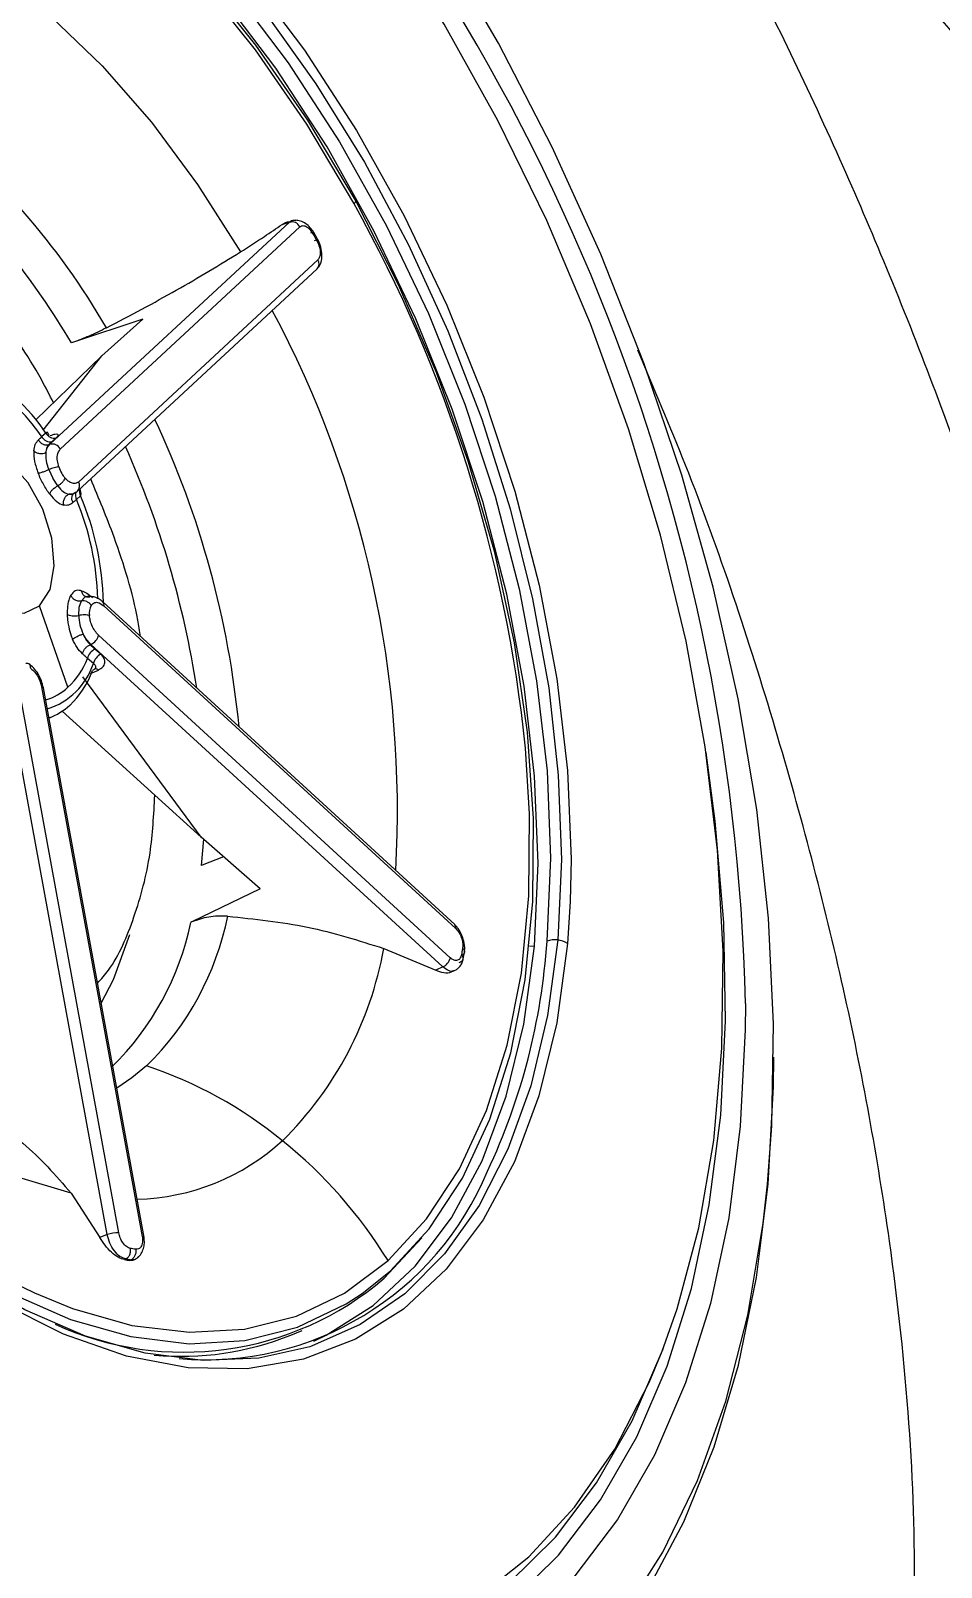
# Model space of a CAD drawing. Extents: x 0 to 84, y -21 to 126.
# Drawn here: x 17.156 to 18.4, y 48.371 to 50.47 of the extents above; entities that cross this region are included whole.
import ezdxf

# ---------------------------------------------------------------- set-up
doc = ezdxf.new("R2010")
doc.units = 0
doc.header["$MEASUREMENT"] = 0
doc.layers.add('1', color=4, linetype='Continuous')

# ---------------------------------------------------------------- blocks, each defined once
blk = doc.blocks.new('PRODIGY')
at = {"layer": '1', "color": 3, "linetype": 'Continuous', "lineweight": 25}
for p, q in [((17.1817, 49.9053), (17.5091, 50.2089)), ((17.4992, 50.2056), (17.5091, 50.2089)), ((17.5104, 50.2091), (17.5075, 50.2081)), ((17.5176, 50.2115), (17.5167, 50.2112)), ((17.196, 49.8988), (17.5234, 50.2024)), ((17.5481, 50.1846), (17.5425, 50.1948)), ((17.2197, 49.8413), (17.547, 50.145)), ((17.5482, 50.1574), (17.2208, 49.8538)), ((17.309, 50.0764), (17.2129, 50.0443)), ((17.253, 50.0261), (17.309, 50.0764)), ((17.2129, 50.0443), (17.2113, 50.0438)), ((17.1627, 49.9386), (17.253, 50.0261)), ((17.1727, 49.9247), (17.253, 50.0261)), ((17.1764, 49.9207), (17.1709, 49.9158)), ((17.185, 49.9091), (17.1905, 49.914)), ((17.1805, 49.9049), (17.1817, 49.9053)), ((17.1802, 49.8708), (17.1857, 49.8589)), ((17.1925, 49.8484), (17.1857, 49.8589)), ((17.2076, 49.837), (17.2123, 49.837)), ((17.2123, 49.837), (17.2165, 49.8394)), ((17.2182, 49.8299), (17.2237, 49.8349)), ((17.2066, 49.5734), (17.1677, 49.6846)), ((17.2213, 49.6713), (17.222, 49.6829)), ((17.222, 49.6829), (17.2249, 49.6916)), ((17.2298, 49.6964), (17.2249, 49.6916)), ((17.2364, 49.697), (17.2298, 49.6964)), ((17.7351, 49.2492), (17.2544, 49.6899)), ((17.2556, 49.6847), (17.7364, 49.244)), ((17.7291, 49.2038), (17.2484, 49.6445)), ((17.2368, 49.6315), (17.238, 49.632)), ((17.7187, 49.1914), (17.238, 49.632)), ((17.2514, 49.6185), (17.2435, 49.6254)), ((17.2413, 49.6059), (17.2333, 49.6128)), ((17.2374, 49.5921), (17.2482, 49.597)), ((17.2442, 49.6004), (17.2442, 49.6004)), ((17.2602, 48.8258), (17.1226, 49.5766)), ((17.276, 48.828), (17.1384, 49.5788)), ((17.3884, 49.3688), (17.2271, 49.5875)), ((17.1704, 49.5741), (17.308, 48.8233)), ((17.3106, 48.822), (17.173, 49.5728)), ((17.1806, 49.5314), (17.1838, 49.5327)), ((17.3884, 49.3688), (17.1986, 49.5406)), ((17.4694, 49.2982), (17.3884, 49.3688)), ((17.3918, 49.3658), (17.3884, 49.33)), ((17.3899, 49.3306), (17.3884, 49.33)), ((17.4193, 49.3419), (17.3899, 49.3306)), ((17.4694, 49.2982), (17.3759, 49.2528)), ((17.893, 49.2808), (17.8892, 49.2233)), ((17.376, 49.2528), (17.3744, 49.2521)), ((17.8372, 49.2201), (17.844, 49.2196)), ((17.6382, 49.2166), (17.7091, 49.1869)), ((17.7411, 49.1973), (17.743, 49.1982)), ((17.7467, 49.2024), (17.7484, 49.2116)), ((17.7187, 49.1914), (17.7091, 49.1869)), ((17.2108, 48.8824), (17.2502, 48.822)), ((17.2602, 48.8258), (17.2502, 48.822)), ((17.6388, 48.7662), (17.6903, 48.8214)), ((17.2837, 48.7916), (17.2856, 48.7925)), ((17.2837, 48.7916), (17.2873, 48.791)), ((17.2873, 48.791), (17.291, 48.7905)), ((17.2929, 48.7914), (17.291, 48.7905)), ((17.511, 48.6885), (17.5268, 48.695))]:
    blk.add_line(p, q, dxfattribs=at)
at = {"layer": '1', "color": 3, "linetype": 'Continuous', "lineweight": 25, "flags": 128}
for points in [[(18.0186, 48.6667), (18.039, 48.7246), (18.0686, 48.8352), (18.089, 48.9542), (18.1002, 49.0805), (18.102, 49.2131), (18.0943, 49.3508), (18.0774, 49.4922), (18.0513, 49.6362), (18.0162, 49.7813), (17.9726, 49.9263), (17.9207, 50.0699), (17.861, 50.2108), (17.7942, 50.3477), (17.7207, 50.4793), (17.6413, 50.6046), (17.5567, 50.7222), (17.4676, 50.8312), (17.3749, 50.9306), (17.2793, 51.0195), (17.1818, 51.097)], [(18.1626, 48.8946), (18.1684, 48.9744), (18.1709, 49.1137), (18.164, 49.2581), (18.1478, 49.4064), (18.1225, 49.5575), (18.0882, 49.7101), (18.0453, 49.8631), (17.9941, 50.015), (17.935, 50.1649), (17.8684, 50.3113), (17.7949, 50.4533), (17.7152, 50.5895), (17.6297, 50.719), (17.5393, 50.8406), (17.4447, 50.9535), (17.3466, 51.0566), (17.2998, 51.1012)], [(16.6424, 50.8872), (16.6798, 50.9018), (16.7515, 50.9182), (16.8275, 50.9215), (16.9068, 50.9114), (16.9884, 50.8881), (17.0715, 50.8519), (17.155, 50.8033), (17.238, 50.7427), (17.3195, 50.671), (17.3985, 50.5888), (17.4741, 50.4973), (17.5454, 50.3975), (17.6117, 50.2905), (17.672, 50.1776), (17.7258, 50.0602), (17.7723, 49.9395), (17.8111, 49.8171), (17.8416, 49.6943), (17.8635, 49.5727), (17.8766, 49.4535), (17.8808, 49.3383), (17.8758, 49.2283)], [(17.5995, 50.2386), (17.5343, 50.3482), (17.4635, 50.4507), (17.3881, 50.5447), (17.309, 50.6292), (17.2271, 50.7029), (17.1436, 50.7651), (17.0594, 50.8149), (16.9756, 50.8517), (16.8933, 50.875), (16.8136, 50.8846), (16.7373, 50.8803), (16.6891, 50.8697)], [(17.5972, 50.2345), (17.5328, 50.3428), (17.463, 50.4439), (17.3885, 50.5368), (17.3103, 50.6202), (17.2295, 50.693), (17.147, 50.7544), (17.0639, 50.8036), (16.9812, 50.8399), (16.8999, 50.8629), (16.8212, 50.8724), (16.7458, 50.8681), (16.675, 50.8502), (16.6094, 50.8188), (16.5499, 50.7745)], [(17.2019, 50.788), (17.2882, 50.7183), (17.3723, 50.637), (17.4531, 50.545), (17.5296, 50.4435), (17.601, 50.3338), (17.6662, 50.2172), (17.7244, 50.0953), (17.775, 49.9695), (17.8173, 49.8414), (17.8507, 49.7127), (17.8748, 49.5849), (17.8894, 49.4597), (17.8942, 49.3387), (17.893, 49.2808)], [(17.844, 49.2196), (17.849, 49.333), (17.8442, 49.452), (17.8299, 49.5751), (17.8062, 49.7007), (17.7733, 49.8273), (17.7318, 49.9532), (17.682, 50.0769), (17.6247, 50.1968), (17.5606, 50.3114), (17.4905, 50.4193), (17.4152, 50.5191), (17.3357, 50.6095), (17.2531, 50.6895), (17.1682, 50.758)], [(17.1854, 50.765), (17.2702, 50.6966), (17.3529, 50.6166), (17.4324, 50.5261), (17.5076, 50.4264), (17.5778, 50.3185), (17.6419, 50.2039), (17.6992, 50.084), (17.7489, 49.9603), (17.7904, 49.8343), (17.8233, 49.7078), (17.847, 49.5822), (17.8614, 49.4591), (17.8661, 49.3401), (17.8612, 49.2266)], [(16.9394, 50.6346), (16.9666, 50.6251), (17.039, 50.5916), (17.1117, 50.5461), (17.1835, 50.4893), (17.2535, 50.4221), (17.3205, 50.3454), (17.3837, 50.2603), (17.4422, 50.168)], [(17.5369, 48.6726), (17.4674, 48.6569), (17.3915, 48.6537), (17.3122, 48.6638), (17.2305, 48.687), (17.1475, 48.7232), (17.064, 48.7718), (16.981, 48.8324), (16.8995, 48.9042), (16.8205, 48.9863), (16.7449, 49.0778), (16.6735, 49.1776), (16.6073, 49.2846), (16.5469, 49.3975), (16.4932, 49.5149), (16.4467, 49.6356), (16.4079, 49.758), (16.3774, 49.8808), (16.3554, 50.0025), (16.3423, 50.1216), (16.3382, 50.2369), (16.3431, 50.3468)], [(17.6084, 48.7453), (17.6468, 48.776), (17.7001, 48.8336), (17.7457, 48.9031), (17.7831, 48.9836), (17.8118, 49.0742), (17.8315, 49.1736), (17.8419, 49.2807), (17.8428, 49.3941), (17.8344, 49.5123), (17.8166, 49.6339), (17.7897, 49.7573), (17.754, 49.8811), (17.7101, 50.0036), (17.6584, 50.1232), (17.5995, 50.2386)], [(17.0536, 49.8915), (17.0392, 49.8692), (17.0334, 49.837), (17.037, 49.7989), (17.0494, 49.7596), (17.0692, 49.7236), (17.094, 49.6955), (17.1208, 49.6785), (17.1465, 49.6747), (17.1677, 49.6846)], [(17.1677, 49.6846), (17.1822, 49.7069), (17.1879, 49.7391), (17.1844, 49.7772), (17.172, 49.8165), (17.1522, 49.8525), (17.1273, 49.8806), (17.1005, 49.8976), (17.0749, 49.9014), (17.0536, 49.8915)], [(17.2177, 49.84), (17.2193, 49.841), (17.2197, 49.8413)], [(16.922, 48.3994), (17.02, 48.334), (17.1182, 48.2809), (17.2157, 48.2403), (17.3118, 48.2127), (17.4055, 48.1983), (17.4962, 48.1973), (17.583, 48.2095), (17.6651, 48.235), (17.742, 48.2735), (17.8128, 48.3247), (17.8771, 48.3881), (17.9343, 48.4633), (17.9839, 48.5494), (18.0254, 48.646), (18.0586, 48.752), (18.083, 48.8666), (18.0986, 48.9888), (18.1052, 49.1177), (18.1027, 49.252), (18.0912, 49.3906), (18.0786, 49.4843)], [(17.644, 48.7903), (17.6965, 48.8472), (17.7416, 48.9158), (17.7785, 48.9953), (17.8068, 49.0847), (17.8263, 49.1829), (17.8365, 49.2887), (17.8375, 49.4006), (17.8319, 49.4902)], [(17.2108, 48.8824), (17.1396, 48.9036), (17.0671, 48.9371), (16.9944, 48.9826), (16.9226, 49.0394), (16.8526, 49.1066), (16.7856, 49.1833), (16.7224, 49.2684), (16.6683, 49.3533)], [(16.5862, 49.3228), (16.6514, 49.2132), (16.7222, 49.1107), (16.7976, 49.0167), (16.8767, 48.9323), (16.9586, 48.8585), (17.0421, 48.7963), (17.1263, 48.7465), (17.2101, 48.7097), (17.2924, 48.6864), (17.3721, 48.6768), (17.4484, 48.6812), (17.5202, 48.6993), (17.5866, 48.7311), (17.6084, 48.7453)], [(16.5966, 49.3303), (16.661, 49.222), (16.7309, 49.1209), (16.8054, 49.028), (16.8835, 48.9446), (16.9644, 48.8718), (17.0469, 48.8104), (17.13, 48.7612), (17.1609, 48.7461)], [(17.8892, 49.2233), (17.8745, 49.115), (17.8502, 49.0153), (17.8166, 48.9252), (17.7742, 48.846), (17.7235, 48.7787), (17.6651, 48.7241), (17.5997, 48.6829), (17.5283, 48.6556), (17.4516, 48.6425), (17.3707, 48.6439), (17.2866, 48.6597), (17.2003, 48.6897), (17.1129, 48.7335), (17.0255, 48.7906)], [(17.252, 49.1418), (17.2688, 49.1743), (17.2913, 49.2355)], [(17.8758, 49.2283), (17.8619, 49.1249), (17.8392, 49.0292), (17.8079, 48.9424), (17.7684, 48.8656), (17.7212, 48.7995), (17.6668, 48.7451), (17.6059, 48.7028), (17.5392, 48.6733), (17.5369, 48.6726)], [(17.5424, 48.6802), (17.5594, 48.6882), (17.6236, 48.7288), (17.681, 48.7825), (17.7309, 48.8486), (17.7726, 48.9265), (17.8056, 49.015), (17.8295, 49.1131), (17.844, 49.2196)], [(18.1324, 49.1416), (18.1321, 49.1053), (18.1254, 48.9737), (18.1095, 48.8488), (18.0845, 48.7317), (18.0506, 48.6233), (18.0082, 48.5247), (17.9575, 48.4367), (17.8991, 48.3599), (17.8334, 48.2951), (17.761, 48.2428), (17.6825, 48.2035), (17.5985, 48.1774), (17.5099, 48.1649), (17.4173, 48.166), (17.3215, 48.1807), (17.2233, 48.2089), (17.1237, 48.2503), (17.0234, 48.3046), (16.9233, 48.3714)], [(17.3139, 49.0562), (17.294, 49.0399), (17.2732, 49.026)], [(17.8839, 48.1954), (17.9417, 48.2596), (17.9988, 48.3412), (18.0483, 48.4336), (18.0898, 48.5359), (18.123, 48.6474), (18.1476, 48.7672), (18.1636, 48.8945), (18.1707, 49.0282), (18.1711, 49.0681)], [(16.8811, 48.2645), (16.9849, 48.1951), (17.0889, 48.1382), (17.1922, 48.0943), (17.2941, 48.0637), (17.3938, 48.0467), (17.4903, 48.0433), (17.583, 48.0537), (17.6712, 48.0777), (17.754, 48.1152), (17.8308, 48.1658), (17.9011, 48.2291), (17.9641, 48.3046), (18.0196, 48.3918), (18.0669, 48.4899), (18.1057, 48.5981), (18.1357, 48.7156), (18.1567, 48.8413), (18.1626, 48.8946)], [(17.1609, 48.7461), (17.2127, 48.7249), (17.2939, 48.7018), (17.3727, 48.6924), (17.448, 48.6967), (17.5189, 48.7146), (17.5845, 48.7459), (17.644, 48.7903)], [(16.9473, 48.4411), (17.0459, 48.3756), (17.1446, 48.3227), (17.2426, 48.2829), (17.339, 48.2566), (17.4329, 48.2439), (17.5234, 48.2451), (17.6098, 48.26), (17.6913, 48.2887), (17.7671, 48.3307), (17.8365, 48.3858), (17.899, 48.4534), (17.9539, 48.5329), (18.0007, 48.6236), (18.0186, 48.6667)], [(16.9859, 48.3863), (17.0286, 48.3593), (17.1253, 48.307), (17.2213, 48.2671), (17.3159, 48.2399), (17.4082, 48.2257), (17.4975, 48.2247), (17.5829, 48.2367), (17.6638, 48.2618), (17.7395, 48.2997), (17.8093, 48.3501), (17.8726, 48.4126), (17.9289, 48.4866), (17.9777, 48.5714), (18.0186, 48.6665), (18.0198, 48.6699)]]:
    blk.add_lwpolyline(points, dxfattribs=at)
at = {"layer": '1', "color": 3, "linetype": 'Continuous', "lineweight": 25}
for centre, radius, start, end in [((15.3904, 49.0794), 2.7427, 1.3007, 44.0678), ((16.3956, 49.5659), 0.9971, 29.9941, 52.4667), ((16.3204, 49.5177), 1.0347, 30.561, 47.3879), ((17.5967, 50.2375), 0.00305, 280.5558, 20.8743), ((15.9011, 49.2906), 1.9411, 5.9019, 29.0949), ((17.5122, 50.1968), 0.0125, 26.3321, 104.3703), ((17.5398, 50.1519), 0.01, 316.1208, 33.6165), ((16.2062, 49.405), 1.4506, 356.7659, 28.0981), ((16.9558, 49.7724), 0.2658, 33.9169, 61.2628), ((16.9617, 49.7724), 0.2535, 34.4204, 60.5552), ((16.1699, 49.3972), 1.2763, 5.4963, 25.1357), ((17.1821, 49.9213), 0.0125, 206.025, 283.4722), ((17.1876, 49.9262), 0.0125, 206.0283, 283.4762), ((17.1848, 49.8932), 0.0125, 26.3388, 104.3558), ((16.122, 49.3791), 1.2753, 8.7126, 24.2096), ((17.2121, 49.8483), 0.0103, 317.3727, 32.3655), ((17.2275, 49.8357), 0.0109, 157.3136, 211.6456), ((16.8703, 49.6849), 0.377, 1.4481, 22.6319), ((17.2335, 49.8407), 0.0114, 163.0314, 210.7047), ((16.8585, 49.68), 0.3967, 1.3373, 22.9917), ((17.2579, 49.6745), 0.0223, 151.2428, 188.2122), ((17.2504, 49.6862), 0.00542, 344.1852, 43.7724), ((17.2303, 49.649), 0.0186, 294.4459, 346.0618), ((17.2518, 49.6083), 0.0191, 115.9822, 166.3308), ((17.2598, 49.6014), 0.0191, 115.9773, 166.3538), ((17.15, 49.6358), 0.0961, 287.13, 341.8454), ((17.1322, 49.6526), 0.1087, 313.1958, 338.5178), ((17.1252, 49.6375), 0.1221, 313.3708, 340.1958), ((17.1708, 49.5715), 0.00254, 29.0415, 97.1953), ((17.1539, 49.6309), 0.078, 286.4795, 312.4769), ((17.1507, 49.6128), 0.0866, 290.1778, 312.3876), ((17.0363, 49.3391), 0.3964, 314.4554, 348.5837), ((16.9966, 49.3306), 0.3859, 314.4083, 348.2592), ((17.7311, 49.2455), 0.00546, 344.3095, 42.5107), ((16.9925, 49.2839), 0.8706, 334.742, 356.2264), ((17.8718, 49.1984), 0.0301, 82.2232, 110.5398), ((17.8733, 49.2008), 0.0276, 54.6671, 84.6938), ((17.1544, 49.3037), 0.4915, 314.6497, 349.7982), ((17.7111, 49.2083), 0.0186, 294.4267, 346.0736), ((17.1262, 48.4943), 0.5924, 50.8914, 71.5251), ((17.2932, 49.1806), 0.3066, 271.4667, 312.376), ((17.0966, 48.4538), 0.6425, 31.5835, 51.1248), ((17.3941, 49.0723), 0.4175, 265.0827, 337.4897), ((17.2732, 48.7896), 0.0385, 85.7722, 109.7778), ((17.3084, 48.821), 0.0023, 20.5457, 99.8964), ((17.3648, 49.0877), 0.4225, 245.4493, 310.4387), ((17.3618, 49.0598), 0.4002, 264.664, 291.9024)]:
    blk.add_arc(centre, radius, start, end, dxfattribs=at)
for points, knots in [([(17.7601, 51.1778), (17.7664, 51.1689), (17.7791, 51.1509), (17.7979, 51.1238), (17.8166, 51.0964), (17.8352, 51.0689), (17.8536, 51.0412), (17.8718, 51.0133), (17.8899, 50.9852), (17.9078, 50.9569), (17.9256, 50.9285), (17.9666, 50.862), (18.029, 50.756), (18.1096, 50.6085), (18.1857, 50.4582), (18.2564, 50.3074), (18.323, 50.1533), (18.385, 49.9977), (18.4415, 49.8423), (18.4924, 49.6897), (18.5379, 49.5385), (18.5793, 49.3863), (18.6157, 49.2351), (18.6573, 49.0372), (18.6895, 48.8406), (18.7113, 48.6478), (18.7224, 48.5051), (18.728, 48.3648), (18.7275, 48.1806), (18.711, 47.9568), (18.6705, 47.7487), (18.6217, 47.5953), (18.5765, 47.4869), (18.5234, 47.3874), (18.4626, 47.2988), (18.3946, 47.2201), (18.3335, 47.1635), (18.2817, 47.1224), (18.243, 47.0945), (18.203, 47.068), (18.1761, 47.0518), (18.1622, 47.0434)], [0, 0, 0, 0, 0.006687, 0.013372, 0.020054, 0.026732, 0.033407, 0.040079, 0.046746, 0.053408, 0.060066, 0.066718, 0.099872, 0.132669, 0.165148, 0.197961, 0.229232, 0.262288, 0.294846, 0.324995, 0.355761, 0.386924, 0.417471, 0.447593, 0.507303, 0.537502, 0.566885, 0.59659, 0.626497, 0.686101, 0.746685, 0.777702, 0.808987, 0.840684, 0.872674, 0.904123, 0.936829, 0.952417, 0.968634, 0.983817, 1, 1, 1, 1]), ([(20.5235, 47.8212), (20.4977, 47.8512), (20.4721, 47.8812), (20.4215, 47.9408), (20.3964, 47.9705), (20.3219, 48.0593), (20.273, 48.1182), (20.1746, 48.2384), (20.125, 48.2999), (20.0257, 48.4246), (19.9761, 48.4877), (19.8767, 48.6153), (19.8269, 48.6799), (19.7508, 48.7792), (19.7251, 48.8127), (19.673, 48.881), (19.6465, 48.9158), (19.5929, 48.9862), (19.5659, 49.0217), (19.5115, 49.0931), (19.4843, 49.129), (19.4022, 49.2367), (19.3473, 49.3087), (19.2358, 49.4538), (19.1792, 49.5271), (19.0908, 49.6405), (19.0609, 49.6787), (19.0004, 49.7556), (18.9699, 49.7941), (18.9087, 49.871), (18.878, 49.9094), (18.8165, 49.9859), (18.7856, 50.024), (18.7235, 50.1002), (18.6923, 50.1382), (18.6291, 50.2147), (18.597, 50.2532), (18.4997, 50.3692), (18.4335, 50.4469), (18.3006, 50.6005), (18.2339, 50.6763), (18.1006, 50.8252), (18.034, 50.8983), (17.9001, 51.0427), (17.8328, 51.1139), (17.7655, 51.1838)], [0, 0, 0, 0, 0.03125, 0.03125, 0.0625, 0.0625, 0.125, 0.125, 0.1875, 0.1875, 0.25, 0.25, 0.3125, 0.3125, 0.34375, 0.34375, 0.375, 0.375, 0.40625, 0.40625, 0.4375, 0.4375, 0.5, 0.5, 0.5625, 0.5625, 0.59375, 0.59375, 0.625, 0.625, 0.65625, 0.65625, 0.6875, 0.6875, 0.71875, 0.71875, 0.75, 0.75, 0.8125, 0.8125, 0.875, 0.875, 0.9375, 0.9375, 1, 1, 1, 1]), ([(14.2151, 51.1644), (14.2309, 51.1362), (14.2623, 51.08), (14.3095, 50.9963), (14.3565, 50.9133), (14.4033, 50.8312), (14.4499, 50.7498), (14.4963, 50.6693), (14.5426, 50.5895), (14.5887, 50.5106), (14.6911, 50.3362), (14.8485, 50.0729), (15.0664, 49.7199), (15.2841, 49.3801), (15.506, 49.0478), (15.6932, 48.7813), (15.846, 48.5739), (16.0031, 48.3681), (16.1976, 48.1287), (16.3996, 47.9063), (16.5594, 47.7496), (16.723, 47.6041), (16.8893, 47.4813), (17.0562, 47.3894), (17.1824, 47.3368), (17.3081, 47.3024), (17.4344, 47.2872), (17.5598, 47.2921), (17.6528, 47.3107), (17.7157, 47.3296), (17.7495, 47.3412), (17.7834, 47.3543), (17.8173, 47.3689), (17.8514, 47.385), (17.8856, 47.4025), (17.9081, 47.4152), (17.9195, 47.4217)], [0, 0, 0, 0, 0.014831, 0.029549, 0.044156, 0.05865, 0.073033, 0.087305, 0.101466, 0.115516, 0.129456, 0.194814, 0.257404, 0.322212, 0.383365, 0.4454, 0.476874, 0.506926, 0.570557, 0.628077, 0.658458, 0.687338, 0.745641, 0.775126, 0.804109, 0.834466, 0.865204, 0.897264, 0.930787, 0.940167, 0.949709, 0.959418, 0.969297, 0.979351, 0.989584, 1, 1, 1, 1]), ([(18.1622, 47.0434), (18.1552, 47.0393), (18.1413, 47.0311), (18.1203, 47.0194), (18.0992, 47.0081), (18.0782, 46.9973), (18.0572, 46.987), (18.0362, 46.9772), (18.0153, 46.9678), (17.9943, 46.9589), (17.9733, 46.9505), (17.9524, 46.9425), (17.9314, 46.935), (17.9105, 46.928), (17.8476, 46.9084), (17.7417, 46.8847), (17.6177, 46.8769), (17.5234, 46.8818), (17.4491, 46.8903), (17.3635, 46.907), (17.2457, 46.9412), (17.1072, 46.9982), (16.9004, 47.1122), (16.7009, 47.2613), (16.5094, 47.4342), (16.3729, 47.5702), (16.2381, 47.7155), (16.0656, 47.9141), (15.8444, 48.1905), (15.5813, 48.5485), (15.338, 48.903), (15.1217, 49.2332), (14.9192, 49.5534), (14.7094, 49.8964), (14.5288, 50.2012), (14.386, 50.4474), (14.2916, 50.6123), (14.2095, 50.7574), (14.1391, 50.8829), (14.0921, 50.9675), (14.0684, 51.0101)], [0, 0, 0, 0, 0.005747, 0.011446, 0.017096, 0.022698, 0.028254, 0.033763, 0.039227, 0.044646, 0.05002, 0.055351, 0.06064, 0.065886, 0.071092, 0.107545, 0.142594, 0.156837, 0.170971, 0.191941, 0.212854, 0.246933, 0.280209, 0.34427, 0.374501, 0.406003, 0.435501, 0.46627, 0.525677, 0.592989, 0.660126, 0.71063, 0.761337, 0.820755, 0.880239, 0.910098, 0.939947, 0.959679, 0.979697, 1, 1, 1, 1]), ([(17.4422, 50.168), (17.4533, 50.1751), (17.4731, 50.1878), (17.4913, 50.2001), (17.4992, 50.2056)], [0, 0, 0, 0, 0.560157, 1, 1, 1, 1]), ([(17.4992, 50.2056), (17.5024, 50.2075), (17.5064, 50.2099), (17.5108, 50.2092), (17.5117, 50.2091)], [0, 0, 0, 0, 0.8036719, 1, 1, 1, 1]), ([(17.5091, 50.2089), (17.511, 50.2104), (17.5136, 50.2123), (17.517, 50.2112), (17.5179, 50.2109)], [0, 0, 0, 0, 0.759217, 1, 1, 1, 1]), ([(17.5426, 50.1945), (17.5411, 50.1968), (17.538, 50.2014), (17.5316, 50.2069), (17.5244, 50.2106), (17.5197, 50.2111), (17.5174, 50.2114)], [0, 0, 0, 0, 0.240586, 0.487914, 0.741886, 1, 1, 1, 1]), ([(17.5234, 50.2024), (17.5248, 50.2032), (17.5276, 50.2048), (17.5329, 50.2027), (17.5378, 50.1985), (17.5402, 50.1947), (17.5414, 50.1927)], [0, 0, 0, 0, 0.278454, 0.55775, 0.778785, 1, 1, 1, 1]), ([(17.5414, 50.1927), (17.5419, 50.1933), (17.5429, 50.1943), (17.5425, 50.195), (17.5409, 50.1949), (17.5388, 50.1942), (17.5379, 50.1938)], [0, 0, 0, 0, 0.241132, 0.500044, 0.75898, 1, 1, 1, 1]), ([(17.5414, 50.1927), (17.5425, 50.1909), (17.5443, 50.1875), (17.5462, 50.1842), (17.547, 50.1827)], [0, 0, 0, 0, 0.560002, 1, 1, 1, 1]), ([(17.5435, 50.1837), (17.5444, 50.184), (17.5465, 50.1847), (17.5481, 50.1849), (17.5484, 50.1842), (17.5475, 50.1832), (17.547, 50.1827)], [0, 0, 0, 0, 0.2410762, 0.5000015, 0.7589645, 1, 1, 1, 1]), ([(17.5483, 50.1466), (17.5492, 50.1476), (17.551, 50.1496), (17.5532, 50.1551), (17.5542, 50.1635), (17.5528, 50.1728), (17.5504, 50.18), (17.5488, 50.1832), (17.548, 50.1849)], [0, 0, 0, 0, 0.134334, 0.264054, 0.5142197, 0.7573595, 0.8782686, 1, 1, 1, 1]), ([(17.2592, 50.0644), (17.2917, 50.0815), (17.3565, 50.1155), (17.4136, 50.1505), (17.4422, 50.168)], [0, 0, 0, 0, 0.500495, 1, 1, 1, 1]), ([(17.547, 50.1827), (17.5482, 50.18), (17.5507, 50.1746), (17.5516, 50.1668), (17.5507, 50.1608), (17.549, 50.1586), (17.5482, 50.1574)], [0, 0, 0, 0, 0.278687, 0.558048, 0.778996, 1, 1, 1, 1]), ([(17.1868, 49.9619), (17.1814, 49.9726), (17.1579, 50.0183), (17.1116, 50.0854), (17.0685, 50.1337), (17.0493, 50.1554)], [0, 0, 0, 0, 0.143402, 0.616793, 1, 1, 1, 1]), ([(17.2592, 50.0644), (17.2512, 50.0604), (17.2351, 50.0525), (17.2203, 50.0471), (17.2129, 50.0443)], [0, 0, 0, 0, 0.499411, 1, 1, 1, 1]), ([(17.9195, 47.4217), (17.9503, 47.4403), (18.0104, 47.4766), (18.0927, 47.5422), (18.176, 47.6298), (18.2541, 47.7511), (18.3165, 47.9185), (18.3534, 48.1137), (18.3668, 48.332), (18.3589, 48.5681), (18.3288, 48.8454), (18.2705, 49.1638), (18.1765, 49.5195), (18.0794, 49.8127), (18.0074, 49.9819), (17.9852, 50.0341)], [0, 0, 0, 0, 0.0561395, 0.1095818, 0.1607741, 0.234974, 0.3085517, 0.3831518, 0.4594474, 0.5380267, 0.6179373, 0.7260609, 0.8370733, 0.9496487, 1, 1, 1, 1]), ([(17.1599, 49.8963), (17.1604, 49.8993), (17.1613, 49.9054), (17.1646, 49.9094), (17.1662, 49.9113)], [0, 0, 0, 0, 0.4997158, 1, 1, 1, 1]), ([(17.1662, 49.9113), (17.167, 49.9122), (17.1686, 49.9136), (17.1702, 49.9151), (17.1709, 49.9158)], [0, 0, 0, 0, 0.559998, 1, 1, 1, 1]), ([(17.1662, 49.9113), (17.167, 49.9101), (17.1687, 49.9077), (17.1725, 49.9052), (17.1767, 49.9041), (17.1792, 49.9046), (17.1805, 49.9049)], [0, 0, 0, 0, 0.2408744, 0.4999849, 0.7591117, 1, 1, 1, 1]), ([(17.1781, 49.922), (17.1782, 49.922), (17.1784, 49.922), (17.1782, 49.9216), (17.1771, 49.9211), (17.1764, 49.9207)], [0, 0, 0, 0, 0.186356, 0.449878, 1, 1, 1, 1]), ([(17.1806, 49.9174), (17.1806, 49.9178), (17.1804, 49.9189), (17.1791, 49.9207), (17.1782, 49.922)], [0, 0, 0, 0, 0.323334, 1, 1, 1, 1]), ([(17.1905, 49.914), (17.1916, 49.9152), (17.1938, 49.9175), (17.193, 49.9191), (17.1892, 49.9192), (17.1846, 49.9177), (17.1823, 49.917)], [0, 0, 0, 0, 0.254063, 0.503757, 0.751515, 1, 1, 1, 1]), ([(17.1599, 49.8963), (17.1598, 49.8957), (17.1595, 49.8914), (17.1604, 49.8816), (17.1639, 49.8714), (17.1658, 49.8661)], [0, 0, 0, 0, 0.062273, 0.5072653, 1, 1, 1, 1]), ([(17.1599, 49.8963), (17.1609, 49.8955), (17.1624, 49.8943), (17.1652, 49.8933), (17.1675, 49.8927), (17.1699, 49.8926), (17.173, 49.8928), (17.175, 49.8935), (17.1762, 49.8939)], [0, 0, 0, 0, 0.2397519, 0.3685051, 0.5000049, 0.6315416, 0.7603886, 1, 1, 1, 1]), ([(17.1763, 49.8939), (17.1762, 49.8904), (17.176, 49.8833), (17.1788, 49.875), (17.1802, 49.8708)], [0, 0, 0, 0, 0.497285, 1, 1, 1, 1]), ([(17.1762, 49.8939), (17.1768, 49.8963), (17.1779, 49.901), (17.1805, 49.9039), (17.1817, 49.9053)], [0, 0, 0, 0, 0.500203, 1, 1, 1, 1]), ([(17.1805, 49.9049), (17.1793, 49.9035), (17.177, 49.9006), (17.1765, 49.8962), (17.1762, 49.8939)], [0, 0, 0, 0, 0.497539, 1, 1, 1, 1]), ([(17.185, 49.9091), (17.1842, 49.9083), (17.1826, 49.9069), (17.1811, 49.9055), (17.1805, 49.9049)], [0, 0, 0, 0, 0.559972, 1, 1, 1, 1]), ([(17.194, 49.8746), (17.1933, 49.8774), (17.1918, 49.883), (17.1919, 49.8924), (17.1944, 49.8964), (17.196, 49.8988)], [0, 0, 0, 0, 0.2815653, 0.5639573, 1, 1, 1, 1]), ([(17.1658, 49.8661), (17.1665, 49.8661), (17.1681, 49.8663), (17.1719, 49.8674), (17.1762, 49.869), (17.1789, 49.8702), (17.1802, 49.8708)], [0, 0, 0, 0, 0.240428, 0.5, 0.759458, 1, 1, 1, 1]), ([(17.194, 49.8746), (17.1932, 49.8745), (17.1914, 49.8742), (17.1878, 49.8733), (17.1839, 49.8721), (17.1814, 49.8712), (17.1802, 49.8708)], [0, 0, 0, 0, 0.249893, 0.499934, 0.749939, 1, 1, 1, 1]), ([(17.194, 49.8746), (17.1953, 49.8714), (17.1975, 49.8656), (17.2009, 49.8612), (17.2025, 49.8592)], [0, 0, 0, 0, 0.559125, 1, 1, 1, 1]), ([(17.1817, 49.8371), (17.1802, 49.8392), (17.1772, 49.8434), (17.173, 49.8506), (17.169, 49.8582), (17.1669, 49.8634), (17.1658, 49.8661)], [0, 0, 0, 0, 0.2511564, 0.500053, 0.7489198, 1, 1, 1, 1]), ([(17.1817, 49.8371), (17.182, 49.8381), (17.1826, 49.84), (17.1852, 49.8433), (17.1887, 49.8464), (17.1913, 49.8478), (17.1925, 49.8484)], [0, 0, 0, 0, 0.240569, 0.49998, 0.759467, 1, 1, 1, 1]), ([(17.2025, 49.8592), (17.2021, 49.8582), (17.2013, 49.8564), (17.1988, 49.8533), (17.1958, 49.8505), (17.1936, 49.8491), (17.1925, 49.8484)], [0, 0, 0, 0, 0.250023, 0.500013, 0.750054, 1, 1, 1, 1]), ([(17.1925, 49.8484), (17.195, 49.8455), (17.2, 49.8398), (17.2051, 49.838), (17.2076, 49.8371)], [0, 0, 0, 0, 0.502022, 1, 1, 1, 1]), ([(17.2208, 49.8538), (17.2194, 49.853), (17.2167, 49.8512), (17.2116, 49.8521), (17.2068, 49.8548), (17.2039, 49.8577), (17.2025, 49.8592)], [0, 0, 0, 0, 0.279212, 0.558483, 0.77753, 1, 1, 1, 1]), ([(17.3059, 49.6427), (17.3047, 49.6502), (17.2973, 49.6949), (17.275, 49.7686), (17.2487, 49.8316), (17.2376, 49.858)], [0, 0, 0, 0, 0.104822, 0.625405, 1, 1, 1, 1]), ([(17.1817, 49.8371), (17.1849, 49.8333), (17.1913, 49.8257), (17.1976, 49.8233), (17.2008, 49.8221)], [0, 0, 0, 0, 0.495393, 1, 1, 1, 1]), ([(17.2008, 49.8221), (17.2006, 49.8235), (17.2002, 49.8257), (17.2008, 49.8288), (17.2016, 49.831), (17.2028, 49.8331), (17.2046, 49.8354), (17.2064, 49.8364), (17.2076, 49.837)], [0, 0, 0, 0, 0.239717, 0.368557, 0.499989, 0.631524, 0.760347, 1, 1, 1, 1]), ([(17.2177, 49.84), (17.2163, 49.8389), (17.2133, 49.8368), (17.2095, 49.837), (17.2076, 49.837)], [0, 0, 0, 0, 0.499789, 1, 1, 1, 1]), ([(17.2134, 49.8257), (17.2129, 49.8269), (17.2117, 49.8296), (17.2119, 49.8338), (17.2135, 49.8374), (17.2155, 49.8388), (17.2165, 49.8394)], [0, 0, 0, 0, 0.240864, 0.499987, 0.759134, 1, 1, 1, 1]), ([(17.2182, 49.8299), (17.2173, 49.8291), (17.2157, 49.8277), (17.2141, 49.8263), (17.2134, 49.8257)], [0, 0, 0, 0, 0.560085, 1, 1, 1, 1]), ([(17.2245, 49.8381), (17.2241, 49.8396), (17.2235, 49.8419), (17.2234, 49.8442), (17.2234, 49.8447), (17.2234, 49.8448)], [0, 0, 0, 0, 0.55605, 0.875829, 1, 1, 1, 1]), ([(17.2237, 49.8349), (17.2241, 49.8358), (17.2248, 49.8371), (17.2248, 49.8379), (17.2246, 49.838), (17.2246, 49.838)], [0, 0, 0, 0, 0.6396304, 0.9460287, 1, 1, 1, 1]), ([(17.2134, 49.8257), (17.2115, 49.8243), (17.2076, 49.8215), (17.203, 49.8219), (17.2008, 49.8221)], [0, 0, 0, 0, 0.500222, 1, 1, 1, 1]), ([(17.2249, 49.7052), (17.2245, 49.7053), (17.2214, 49.7061), (17.2157, 49.7059), (17.2121, 49.7014), (17.2103, 49.699)], [0, 0, 0, 0, 0.058411, 0.507286, 1, 1, 1, 1]), ([(17.2249, 49.7052), (17.2273, 49.7043), (17.2321, 49.7025), (17.2375, 49.698), (17.2402, 49.6958)], [0, 0, 0, 0, 0.499716, 1, 1, 1, 1]), ([(17.2249, 49.7052), (17.2252, 49.7038), (17.2258, 49.7017), (17.2274, 49.6995), (17.229, 49.6981), (17.2308, 49.6972), (17.2333, 49.6965), (17.2352, 49.6968), (17.2364, 49.697)], [0, 0, 0, 0, 0.2397108, 0.3685494, 0.4999798, 0.6314967, 0.76031, 1, 1, 1, 1]), ([(17.2103, 49.699), (17.2095, 49.6974), (17.208, 49.6943), (17.2065, 49.688), (17.2056, 49.6809), (17.2055, 49.6755), (17.2055, 49.6728)], [0, 0, 0, 0, 0.250416, 0.499697, 0.749147, 1, 1, 1, 1]), ([(17.2103, 49.699), (17.211, 49.6978), (17.2124, 49.6953), (17.2163, 49.6926), (17.2207, 49.6912), (17.2236, 49.6914), (17.2249, 49.6916)], [0, 0, 0, 0, 0.240539, 0.499931, 0.759449, 1, 1, 1, 1]), ([(17.2384, 49.6852), (17.2376, 49.6863), (17.236, 49.6883), (17.2324, 49.6905), (17.2286, 49.6918), (17.2261, 49.6917), (17.2249, 49.6916)], [0, 0, 0, 0, 0.24998, 0.499926, 0.750006, 1, 1, 1, 1]), ([(17.2543, 49.6899), (17.2526, 49.6913), (17.2492, 49.6941), (17.2433, 49.6966), (17.2374, 49.6978), (17.2337, 49.6973), (17.2318, 49.697)], [0, 0, 0, 0, 0.243876, 0.492946, 0.745767, 1, 1, 1, 1]), ([(17.2384, 49.6852), (17.2396, 49.6865), (17.2419, 49.6892), (17.2479, 49.69), (17.2527, 49.6867), (17.2556, 49.6847)], [0, 0, 0, 0, 0.280828, 0.563455, 1, 1, 1, 1]), ([(17.2055, 49.6728), (17.2056, 49.6718), (17.2057, 49.6691), (17.2059, 49.6659), (17.2065, 49.6612), (17.2077, 49.6542), (17.2098, 49.6465), (17.2119, 49.6412), (17.2126, 49.6396), (17.2128, 49.6391), (17.2129, 49.6389)], [0, 0, 0, 0, 0.08815, 0.245578, 0.275587, 0.493547, 0.846626, 0.948871, 0.980887, 1, 1, 1, 1]), ([(17.2055, 49.6728), (17.2064, 49.6724), (17.2082, 49.6716), (17.2124, 49.6709), (17.2171, 49.6707), (17.2199, 49.6711), (17.2213, 49.6713)], [0, 0, 0, 0, 0.240532, 0.500029, 0.759529, 1, 1, 1, 1]), ([(17.2359, 49.6713), (17.2349, 49.6716), (17.233, 49.6722), (17.2292, 49.6724), (17.2251, 49.6722), (17.2225, 49.6716), (17.2213, 49.6713)], [0, 0, 0, 0, 0.249899, 0.49984, 0.749932, 1, 1, 1, 1]), ([(17.2213, 49.6713), (17.2216, 49.667), (17.2223, 49.6585), (17.2257, 49.6503), (17.2273, 49.6462)], [0, 0, 0, 0, 0.501997, 1, 1, 1, 1]), ([(17.2484, 49.6445), (17.2466, 49.6464), (17.2431, 49.6502), (17.2393, 49.6575), (17.2368, 49.6647), (17.2362, 49.6691), (17.2359, 49.6713)], [0, 0, 0, 0, 0.279502, 0.558932, 0.778143, 1, 1, 1, 1]), ([(17.2129, 49.6389), (17.2129, 49.6389), (17.213, 49.6389), (17.2131, 49.639), (17.2131, 49.639)], [0, 0, 0, 0, 0.557218, 1, 1, 1, 1]), ([(17.2264, 49.6191), (17.2238, 49.6219), (17.2186, 49.6274), (17.2148, 49.635), (17.2129, 49.6389)], [0, 0, 0, 0, 0.500247, 1, 1, 1, 1]), ([(17.2131, 49.639), (17.2138, 49.6396), (17.2154, 49.6409), (17.2192, 49.643), (17.2234, 49.6449), (17.226, 49.6458), (17.2273, 49.6461)], [0, 0, 0, 0, 0.242103, 0.501896, 0.760562, 1, 1, 1, 1]), ([(17.238, 49.632), (17.2361, 49.634), (17.2321, 49.638), (17.2289, 49.6434), (17.2273, 49.6461)], [0, 0, 0, 0, 0.499868, 1, 1, 1, 1]), ([(17.2273, 49.6461), (17.2286, 49.6433), (17.2312, 49.6376), (17.2349, 49.6335), (17.2368, 49.6315)], [0, 0, 0, 0, 0.502457, 1, 1, 1, 1]), ([(17.2264, 49.6191), (17.2267, 49.6203), (17.2274, 49.6227), (17.2299, 49.6264), (17.2333, 49.6296), (17.2356, 49.6309), (17.2368, 49.6315)], [0, 0, 0, 0, 0.240852, 0.500043, 0.759139, 1, 1, 1, 1]), ([(17.2333, 49.6128), (17.232, 49.614), (17.2296, 49.6161), (17.2274, 49.6182), (17.2264, 49.6191)], [0, 0, 0, 0, 0.5599596, 1, 1, 1, 1]), ([(17.2368, 49.6315), (17.238, 49.6303), (17.2402, 49.6283), (17.2425, 49.6263), (17.2435, 49.6254)], [0, 0, 0, 0, 0.559969, 1, 1, 1, 1]), ([(17.2482, 49.597), (17.2504, 49.5983), (17.2548, 49.6009), (17.2573, 49.6066), (17.2566, 49.6129), (17.2532, 49.6166), (17.2514, 49.6185)], [0, 0, 0, 0, 0.248387, 0.496134, 0.745915, 1, 1, 1, 1]), ([(17.1557, 49.5989), (17.1556, 49.6), (17.1556, 49.6023), (17.1541, 49.6047), (17.1519, 49.6062), (17.1499, 49.6061), (17.1489, 49.6061)], [0, 0, 0, 0, 0.249943, 0.499963, 0.75003, 1, 1, 1, 1]), ([(17.173, 49.5726), (17.1722, 49.5759), (17.1706, 49.5825), (17.1658, 49.5919), (17.1599, 49.6001), (17.1553, 49.6036), (17.153, 49.6053)], [0, 0, 0, 0, 0.249161, 0.496394, 0.745634, 1, 1, 1, 1]), ([(17.1557, 49.5989), (17.1575, 49.5974), (17.1613, 49.5945), (17.1657, 49.5878), (17.1688, 49.5808), (17.1699, 49.5763), (17.1704, 49.5741)], [0, 0, 0, 0, 0.2793564, 0.5573952, 0.7769204, 1, 1, 1, 1]), ([(17.2413, 49.6059), (17.2422, 49.6051), (17.2437, 49.604), (17.2443, 49.6021), (17.2443, 49.6007), (17.2439, 49.5994), (17.243, 49.5982), (17.2417, 49.5971), (17.2406, 49.5965), (17.2401, 49.5962)], [0, 0, 0, 0, 0.270252, 0.399685, 0.525353, 0.647678, 0.767162, 0.884423, 1, 1, 1, 1]), ([(17.2433, 49.5991), (17.2441, 49.5991), (17.2457, 49.599), (17.2474, 49.5977), (17.2482, 49.597)], [0, 0, 0, 0, 0.515171, 1, 1, 1, 1]), ([(17.2469, 49.1692), (17.2521, 49.175), (17.2732, 49.1989), (17.2982, 49.2586), (17.3205, 49.3386), (17.3238, 49.3991), (17.3253, 49.426)], [0, 0, 0, 0, 0.103049, 0.423807, 0.744564, 1, 1, 1, 1]), ([(17.4248, 49.2607), (17.4159, 49.2608), (17.3981, 49.261), (17.3834, 49.2555), (17.376, 49.2528)], [0, 0, 0, 0, 0.499949, 1, 1, 1, 1]), ([(17.4248, 49.2607), (17.4615, 49.2569), (17.5349, 49.2493), (17.6037, 49.2275), (17.6382, 49.2166)], [0, 0, 0, 0, 0.500003, 1, 1, 1, 1]), ([(17.7483, 49.2113), (17.7485, 49.2129), (17.7489, 49.216), (17.7485, 49.2228), (17.7464, 49.2318), (17.7423, 49.2403), (17.7383, 49.246), (17.736, 49.2483), (17.7349, 49.2494)], [0, 0, 0, 0, 0.128832, 0.254492, 0.501012, 0.747088, 0.872148, 1, 1, 1, 1]), ([(17.7364, 49.244), (17.7381, 49.2421), (17.7416, 49.2382), (17.7449, 49.2303), (17.7464, 49.2229), (17.7461, 49.219), (17.7459, 49.2171)], [0, 0, 0, 0, 0.278411, 0.557728, 0.778774, 1, 1, 1, 1]), ([(17.7443, 49.2081), (17.7436, 49.206), (17.7423, 49.2019), (17.7381, 49.1998), (17.7335, 49.2005), (17.7306, 49.2027), (17.7291, 49.2038)], [0, 0, 0, 0, 0.27869, 0.558011, 0.778972, 1, 1, 1, 1]), ([(17.7348, 49.1864), (17.7362, 49.1871), (17.7392, 49.1886), (17.7427, 49.1925), (17.7454, 49.1972), (17.7463, 49.2009), (17.7468, 49.2027)], [0, 0, 0, 0, 0.253733, 0.506102, 0.755065, 1, 1, 1, 1]), ([(17.743, 49.1982), (17.7439, 49.1988), (17.7459, 49.1999), (17.747, 49.2026), (17.7466, 49.2055), (17.745, 49.2072), (17.7443, 49.2081)], [0, 0, 0, 0, 0.241068, 0.499972, 0.758901, 1, 1, 1, 1]), ([(17.7459, 49.2171), (17.7456, 49.2154), (17.7451, 49.2124), (17.7445, 49.2094), (17.7443, 49.2081)], [0, 0, 0, 0, 0.559993, 1, 1, 1, 1]), ([(17.7459, 49.2171), (17.7467, 49.2163), (17.7482, 49.2145), (17.7486, 49.2116), (17.7475, 49.209), (17.7456, 49.2078), (17.7446, 49.2073)], [0, 0, 0, 0, 0.241082, 0.499981, 0.758866, 1, 1, 1, 1]), ([(17.733, 49.186), (17.7321, 49.1854), (17.7289, 49.1828), (17.7203, 49.1827), (17.7129, 49.1855), (17.7091, 49.1869)], [0, 0, 0, 0, 0.15627, 0.571398, 1, 1, 1, 1]), ([(17.7348, 49.1866), (17.7345, 49.1864), (17.7324, 49.1847), (17.7266, 49.1858), (17.7214, 49.1895), (17.7187, 49.1914)], [0, 0, 0, 0, 0.065614, 0.532363, 1, 1, 1, 1]), ([(17.0676, 48.9995), (17.0943, 48.9848), (17.1476, 48.9553), (17.1897, 48.9067), (17.2108, 48.8824)], [0, 0, 0, 0, 0.500003, 1, 1, 1, 1]), ([(17.2837, 48.7916), (17.281, 48.7924), (17.2754, 48.794), (17.2659, 48.8013), (17.2568, 48.8111), (17.2524, 48.8183), (17.2502, 48.822)], [0, 0, 0, 0, 0.241623, 0.487802, 0.739785, 1, 1, 1, 1]), ([(17.2856, 48.7925), (17.283, 48.7934), (17.2776, 48.7951), (17.2697, 48.803), (17.2633, 48.8138), (17.2612, 48.8218), (17.2602, 48.8258)], [0, 0, 0, 0, 0.250198, 0.499967, 0.749749, 1, 1, 1, 1]), ([(17.292, 48.8069), (17.2901, 48.8075), (17.2863, 48.8088), (17.2813, 48.8145), (17.2777, 48.8213), (17.2766, 48.8258), (17.276, 48.828)], [0, 0, 0, 0, 0.278706, 0.558018, 0.778963, 1, 1, 1, 1]), ([(17.308, 48.8233), (17.3083, 48.8205), (17.3089, 48.815), (17.3067, 48.8091), (17.3033, 48.8059), (17.3005, 48.8058), (17.2991, 48.8058)], [0, 0, 0, 0, 0.278474, 0.55776, 0.778802, 1, 1, 1, 1]), ([(17.3023, 48.7946), (17.3038, 48.7962), (17.307, 48.7994), (17.3099, 48.8064), (17.3114, 48.8142), (17.3108, 48.8195), (17.3105, 48.8221)], [0, 0, 0, 0, 0.2565324, 0.5098487, 0.7577729, 1, 1, 1, 1]), ([(17.2856, 48.7925), (17.2867, 48.7931), (17.2888, 48.7945), (17.2911, 48.7982), (17.2924, 48.8026), (17.2921, 48.8055), (17.292, 48.8069)], [0, 0, 0, 0, 0.241075, 0.499996, 0.758898, 1, 1, 1, 1]), ([(17.2991, 48.8058), (17.2978, 48.806), (17.2954, 48.8063), (17.293, 48.8067), (17.292, 48.8069)], [0, 0, 0, 0, 0.560027, 1, 1, 1, 1]), ([(17.2991, 48.8058), (17.2993, 48.8044), (17.2996, 48.8015), (17.2983, 48.7971), (17.296, 48.7934), (17.2939, 48.7921), (17.2929, 48.7914)], [0, 0, 0, 0, 0.241113, 0.500022, 0.75889, 1, 1, 1, 1]), ([(17.2856, 48.7925), (17.2863, 48.7924), (17.2875, 48.7922), (17.2887, 48.792), (17.2893, 48.7919)], [0, 0, 0, 0, 0.559847, 1, 1, 1, 1]), ([(17.2893, 48.7919), (17.2899, 48.7918), (17.2911, 48.7917), (17.2923, 48.7915), (17.2929, 48.7914)], [0, 0, 0, 0, 0.559973, 1, 1, 1, 1]), ([(17.2981, 48.7924), (17.2979, 48.7921), (17.2966, 48.7901), (17.2935, 48.7903), (17.291, 48.7905)], [0, 0, 0, 0, 0.152429, 1, 1, 1, 1]), ([(17.3024, 48.7954), (17.3016, 48.7944), (17.2992, 48.7913), (17.2954, 48.7914), (17.2929, 48.7914)], [0, 0, 0, 0, 0.326012, 1, 1, 1, 1])]:
    blk.add_open_spline(points, degree=3, knots=knots, dxfattribs=at)

msp = doc.modelspace()

# ---------------------------------------------------------------- block references
at = {"layer": '1'}
msp.add_blockref('PRODIGY', (0, 0), dxfattribs=at)

doc.saveas('drawing.dxf')
